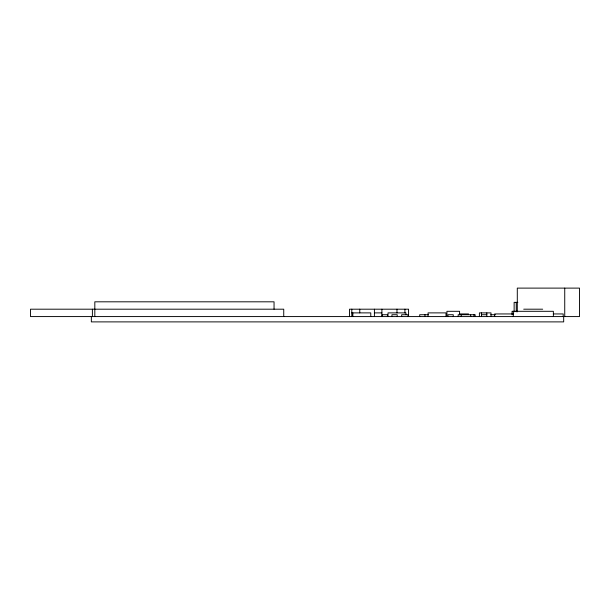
<?xml version="1.0" encoding="UTF-8"?>
<svg xmlns="http://www.w3.org/2000/svg" width="610" height="610" viewBox="0 0 610 610"><rect width="100%" height="100%" fill="white"/><g stroke="black" fill="none" stroke-linecap="round" stroke-linejoin="round"><path stroke-width="0.91" d="M517.852 302.346L514.131 302.346L514.131 311.832M523.708 309.194L542.687 309.194M351.795 312.884L370.773 312.884L370.773 316.575M374.41 312.884L381.898 312.884M459.582 313.944L468.541 313.944M513.307 313.944L494.649 313.944L494.649 316.575M553.369 313.944L563.198 313.944L563.198 316.575M428.281 314.729L419.695 314.729L419.695 316.575M481.442 314.729L486.826 314.729M490.829 314.729L495.289 314.729M564.738 288.111L564.738 316.575M563.686 316.575L563.686 321.889L91.34 321.889L91.34 316.575M553.369 316.575L553.369 311.306L512.057 311.306L512.057 314.821M517.295 311.832L517.295 288.111L579.5 288.111L579.5 316.575L30.5 316.575L30.5 309.194L283.741 309.194L283.741 316.575M516.243 302.346L516.243 311.832M513.307 311.306L513.307 316.575M490.997 316.575L490.997 312.884L479.399 312.884L479.399 316.575M486.826 312.884L486.826 316.575M481.442 312.884L481.442 316.575M475.152 316.575L475.152 314.729L458.171 314.729L458.171 316.575M473.985 314.729L473.985 316.575M470.699 314.729L470.699 316.575M461.213 314.729L461.213 316.575M459.582 314.821L459.582 311.306L446.932 311.306L446.932 316.575M453.253 316.575L453.253 314.729L447.984 314.729L447.984 316.575M445.986 316.575L445.986 312.884L428.06 312.884L428.06 316.575M424.964 314.729L424.964 316.575M408.57 316.575L408.57 309.194L349.522 309.194L349.522 316.575M407.991 316.575L407.991 314.729L401.67 314.729L401.67 316.575M405.947 314.729L405.947 312.884L388.021 312.884L388.021 316.575M404.918 309.194L404.918 312.884M397.217 316.575L397.217 314.729L391.948 314.729L391.948 316.575M396.973 309.194L396.973 312.884M387.426 316.575L387.426 314.729L382.157 314.729L382.157 316.575M381.898 309.194L381.898 316.575M374.41 309.194L374.41 316.575M359.77 309.194L359.77 312.884M352.854 312.884L352.854 316.575M352.527 312.884L352.527 316.575M351.795 309.194L351.795 316.575M274.05 309.194L274.05 301.813L94.817 301.813L94.817 316.575M92.392 309.194L92.392 316.575"/></g></svg>
